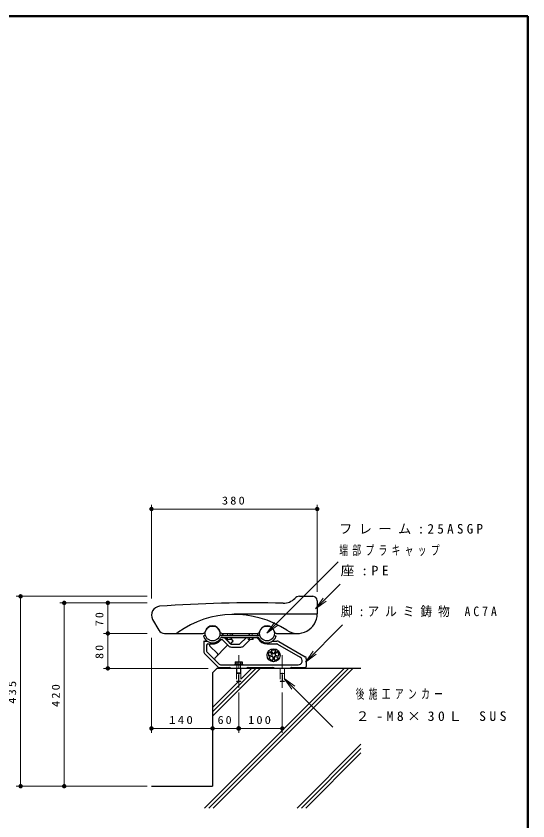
# Model space of a CAD drawing. Units: millimetres on the paper, scale 1:10. Extents: x -365 to 12, y -38 to 257.
# Drawn here: x -117.3 to 0, y 72.6 to 257 of the extents above; entities that cross this region are included whole.
import ezdxf

# ---------------------------------------------------------------- set-up
doc = ezdxf.new("R2010")
doc.units = ezdxf.units.MM
for name, pattern in [('USER1', [4.5, 2.5, -2]), ('USER2', [6, 3, -1, 1, -1]), ('USER3', [8, 3, -1, 1, -1, 1, -1])]:
    doc.linetypes.add(name, pattern=pattern)
doc.layers.add('LY_1', color=7, linetype='Continuous', lineweight=25)
doc.layers.add('LY_2', color=7, linetype='Continuous', lineweight=13)
doc.styles.add('ＭＳ ゴシック', font='')
doc.styles.get('ＭＳ ゴシック').set_extended_font_data('MS Gothic')

# ---------------------------------------------------------------- blocks, each defined once
blk = doc.blocks.new('filled_dot')
at = {"color": 0, "linetype": 'Continuous', "lineweight": -2, "const_width": 1.25}
blk.add_lwpolyline([(-0.625, 0, 1), (0.625, 0, 1)], format="xyb", close=True, dxfattribs=at)
blk = doc.blocks.new('open_arrow')
at = {"color": 0, "linetype": 'Continuous', "lineweight": -2}
blk.add_lwpolyline([(7.5, 1.25), (0, 0), (7.5, -1.25)], dxfattribs=at)

msp = doc.modelspace()

# ---------------------------------------------------------------- linework, layer by layer
at = {"layer": 'LY_1', "lineweight": 13}
for p, q in [((-86.298, 123.56), (-86.298, 145.06)), ((-86.298, 144.06), (-48.298, 144.06)), ((-48.298, 125.06), (-48.298, 145.06)), ((-59.855, 115.611), (-43.483, 131.984)), ((-48.702, 121.188), (-43.045, 126.845)), ((-87.298, 124.06), (-117.298, 124.06)), ((-116.298, 80.56), (-116.298, 124.06)), ((-87.298, 122.56), (-107.298, 122.56)), ((-106.298, 80.56), (-106.298, 122.56)), ((-96.298, 115.56), (-96.298, 122.56)), ((-50.997, 109.014), (-42.511, 117.499)), ((-87.298, 115.56), (-97.298, 115.56)), ((-96.298, 107.56), (-96.298, 115.56)), ((-86.298, 114.56), (-86.298, 92.795)), ((-69.198, 114.66), (-69.198, 114.58)), ((-67.898, 114.58), (-69.198, 114.58)), ((-69.123, 114.58), (-69.123, 114.18)), ((-68.848, 115.56), (-68.848, 115.11)), ((-68.848, 114.58), (-68.848, 114.18)), ((-68.248, 115.56), (-68.248, 115.11)), ((-68.248, 114.58), (-68.248, 114.18)), ((-67.973, 114.58), (-67.973, 114.18)), ((-67.898, 114.66), (-67.898, 114.58)), ((-64.198, 114.66), (-64.198, 114.58)), ((-64.198, 114.58), (-62.898, 114.58)), ((-64.123, 114.58), (-64.123, 114.18)), ((-63.848, 115.56), (-63.848, 115.11)), ((-63.848, 114.58), (-63.848, 114.18)), ((-63.248, 115.56), (-63.248, 115.11)), ((-63.248, 114.58), (-63.248, 114.18)), ((-62.973, 114.58), (-62.973, 114.18)), ((-62.898, 114.66), (-62.898, 114.58)), ((-67.973, 114.18), (-69.123, 114.18)), ((-64.123, 114.18), (-62.973, 114.18)), ((-73.298, 107.56), (-97.298, 107.56)), ((-74.117, 75.56), (-42.116, 107.56)), ((-73.127, 75.56), (-41.127, 107.56)), ((-72.298, 96.612), (-61.35, 107.56)), ((-72.298, 97.602), (-62.34, 107.56)), ((-72.137, 75.56), (-40.137, 107.56)), ((-65.738, 105.152), (-63.33, 107.56)), ((-55.884, 105.237), (-44.742, 94.095)), ((-72.298, 98.592), (-66.33, 104.56)), ((-66.298, 102.06), (-66.298, 92.795)), ((-56.298, 102.06), (-56.298, 92.795)), ((-86.298, 93.795), (-72.298, 93.795)), ((-72.298, 93.795), (-66.298, 93.795)), ((-56.298, 93.795), (-66.298, 93.795)), ((-52.903, 75.56), (-38.298, 90.165)), ((-51.913, 75.56), (-38.298, 89.176)), ((-50.923, 75.56), (-38.298, 88.186)), ((-87.298, 80.56), (-117.298, 80.56))]:
    msp.add_line(p, q, dxfattribs=at)
at = {"layer": 'LY_1'}
for p, q in [((-52.352, 124.06), (-49.298, 124.06)), ((-48.298, 123.06), (-48.298, 120.06)), ((-67.362, 120.06), (-48.298, 120.06)), ((-86.03, 118.784), (-84.602, 116.31)), ((-83.303, 115.56), (-74.492, 115.56)), ((-73.94, 115.12), (-74.375, 115.004)), ((-70.252, 115.11), (-61.844, 115.11)), ((-69.753, 115.11), (-70.116, 115.56)), ((-70.104, 115.56), (-61.992, 115.56)), ((-70.076, 114.66), (-62.02, 114.66)), ((-69.123, 114.327), (-69.391, 114.66)), ((-68.848, 115.421), (-68.96, 115.56)), ((-67.557, 113.818), (-67.973, 114.334)), ((-67.94, 115.11), (-67.49, 115.56)), ((-58.156, 115.12), (-57.721, 115.004)), ((-57.604, 115.56), (-52.798, 115.56)), ((-68.259, 113.253), (-69.005, 114.18)), ((-68.259, 113.253), (-67.558, 113.818)), ((-71.298, 107.56), (-72.298, 106.56)), ((-38.298, 107.56), (-71.298, 107.56)), ((-72.298, 106.56), (-72.298, 80.56)), ((-86.298, 80.56), (-72.298, 80.56))]:
    msp.add_line(p, q, dxfattribs=at)
at = {"layer": 'LY_1', "color": 4}
for p, q in [((-69.666, 114.66), (-68.178, 113.172)), ((-66.005, 113.172), (-64.517, 114.66)), ((-64.067, 115.11), (-63.848, 115.329)), ((-74.298, 113.71), (-74.298, 111.484)), ((-74.198, 113.81), (-73.547, 113.81)), ((-73.648, 112.86), (-73.648, 111.484)), ((-73.348, 113.16), (-72.298, 113.16)), ((-72.917, 112.679), (-71.187, 110.949)), ((-71.788, 109.924), (-69.03, 112.681)), ((-70.601, 113.863), (-70.407, 114.058)), ((-69.982, 114.058), (-68.637, 112.713)), ((-67.965, 113.084), (-66.217, 113.084)), ((-65.121, 112.713), (-63.653, 114.18)), ((-59.798, 113.16), (-57.553, 113.16)), ((-58.549, 113.81), (-57.553, 113.81)), ((-57.403, 113.12), (-52.228, 110.133)), ((-57.078, 113.683), (-51.048, 110.202)), ((-74.02, 110.812), (-71.027, 107.819)), ((-73.56, 111.272), (-70.927, 108.639)), ((-67.965, 112.434), (-65.793, 112.434)), ((-58.662, 110.806), (-59.011, 111.286)), ((-58.419, 110.983), (-58.768, 111.463)), ((-58.177, 110.983), (-57.828, 111.463)), ((-57.934, 110.806), (-57.585, 111.286)), ((-58.737, 110.575), (-59.301, 110.392)), ((-58.644, 110.29), (-59.209, 110.107)), ((-58.448, 110.147), (-58.448, 109.554)), ((-58.148, 110.147), (-58.148, 109.554)), ((-57.952, 110.29), (-57.387, 110.107)), ((-57.859, 110.575), (-57.295, 110.392)), ((-50.798, 109.769), (-50.798, 107.96)), ((-70.885, 107.76), (-68.175, 107.76)), ((-70.255, 108.36), (-52.703, 108.36)), ((-64.422, 107.76), (-58.175, 107.76)), ((-54.422, 107.76), (-50.998, 107.76))]:
    msp.add_line(p, q, dxfattribs=at)
at = {"layer": 'LY_1', "color": 2}
for p, q in [((-67.088, 109.07), (-67.088, 108.52)), ((-67.088, 109.07), (-65.508, 109.07)), ((-66.693, 109.07), (-66.693, 108.52)), ((-65.903, 109.07), (-65.903, 108.52)), ((-65.508, 109.07), (-65.508, 108.52)), ((-67.198, 108.52), (-65.398, 108.52)), ((-67.198, 108.52), (-67.198, 108.36)), ((-67.198, 108.36), (-65.398, 108.36)), ((-65.398, 108.52), (-65.398, 108.36))]:
    msp.add_line(p, q, dxfattribs=at)
at = {"layer": 'LY_1', "linetype": 'USER2', "lineweight": 13}
for p, q in [((-66.298, 110.57), (-66.298, 103.06)), ((-56.298, 110.57), (-56.298, 103.06))]:
    msp.add_line(p, q, dxfattribs=at)
at = {"layer": 'LY_1', "color": 2, "linetype": 'USER1', "lineweight": 13}
for p, q in [((-66.798, 107.56), (-66.798, 104.61)), ((-66.798, 107.56), (-65.798, 107.56)), ((-66.698, 108.52), (-66.698, 106.52)), ((-65.898, 108.52), (-65.898, 106.52)), ((-65.798, 107.56), (-65.798, 104.61)), ((-56.798, 107.56), (-56.798, 104.61)), ((-56.798, 107.56), (-55.798, 107.56)), ((-55.798, 107.56), (-55.798, 104.61)), ((-66.698, 106.52), (-65.898, 106.52)), ((-66.348, 106.06), (-66.248, 106.06)), ((-66.348, 106.06), (-66.348, 104.56)), ((-66.248, 106.06), (-66.248, 104.56)), ((-56.348, 106.06), (-56.248, 106.06)), ((-56.348, 106.06), (-56.348, 104.56)), ((-56.248, 106.06), (-56.248, 104.56)), ((-66.798, 104.61), (-66.348, 104.61)), ((-66.748, 104.56), (-66.798, 104.61)), ((-66.748, 104.56), (-66.348, 104.56)), ((-65.798, 104.61), (-66.248, 104.61)), ((-65.848, 104.56), (-66.248, 104.56)), ((-65.848, 104.56), (-65.798, 104.61)), ((-56.798, 104.61), (-56.348, 104.61)), ((-56.748, 104.56), (-56.798, 104.61)), ((-56.748, 104.56), (-56.348, 104.56)), ((-55.798, 104.61), (-56.248, 104.61)), ((-55.848, 104.56), (-56.248, 104.56)), ((-55.848, 104.56), (-55.798, 104.61))]:
    msp.add_line(p, q, dxfattribs=at)
at = {"layer": 'LY_1', "linetype": 'USER3', "lineweight": 13}
for p, q in [((-66.631, 106.36), (-65.966, 106.36)), ((-56.631, 106.36), (-55.966, 106.36))]:
    msp.add_line(p, q, dxfattribs=at)
at = {"layer": 'LY_1', "color": 32}
for centre in [(-72.298, 115.56), (-59.798, 115.56)]:
    msp.add_circle(centre, 1.7, dxfattribs=at)
at = {"layer": 'LY_1', "color": 4}
msp.add_circle((-58.298, 110.56), 1.5, dxfattribs=at)
at = {"layer": 'LY_1'}
for centre, radius, start, end in [((-55.995, 125.984), 3.5, 268.71564, 316.78399), ((-52.352, 122.56), 1.5, 89.99998, 136.78403), ((-49.298, 123.06), 1, 0, 89.99998), ((-84.298, 119.784), 2, 94.13735, 209.99996), ((-62.798, -177.44), 300, 88.71566, 94.13737), ((-67.362, 97.921), 22, 56.66241, 125.86436), ((-52.798, 120.06), 4.5, 236.66234, 0), ((-83.303, 117.06), 1.5, 210, 270.00002), ((-72.298, 115.56), 1.75, 12.83963, 167.16038), ((-59.798, 115.56), 1.75, 12.83963, 167.16038), ((-80.837, 116.56), 1, 270.00002, 305.86437), ((-74.492, 116.06), 0.5, 270.00002, 347.16039), ((-72.298, 115.56), 2.15, 194.99998, 328.71956), ((-70.252, 114.51), 0.6, 89.99998, 152.8367), ((-70.104, 116.06), 0.5, 192.83962, 270.00002), ((-70.076, 114.21), 0.45, 89.99998, 148.7195), ((-62.02, 114.21), 0.45, 31.28046, 89.99998), ((-61.992, 116.06), 0.5, 270.00002, 347.16039), ((-61.844, 114.51), 0.6, 27.16326, 89.99998), ((-59.798, 115.56), 2.15, 211.28042, 345), ((-57.604, 116.06), 0.5, 192.83962, 270.00002)]:
    msp.add_arc(centre, radius, start, end, dxfattribs=at)
at = {"layer": 'LY_1', "color": 4}
for centre, radius, start, end in [((-62.664, 113.826), 0.95, 31.18392, 61.46442), ((-61.354, 115.56), 0.65, 180.00065, 224.99999), ((-74.198, 113.71), 0.1, 89.99998, 179.99996), ((-73.348, 112.86), 0.3, 89.99998, 179.99996), ((-72.705, 112.891), 0.3, 116.19559, 224.99997), ((-72.298, 115.56), 2.4, 270.00002, 315), ((-70.194, 113.846), 0.3, 44.99982, 135.00001), ((-68.818, 112.469), 0.3, 45.00041, 135.00007), ((-67.965, 113.384), 0.95, 224.99994, 270.00002), ((-67.965, 113.384), 0.3, 224.99984, 270.00002), ((-66.217, 113.384), 0.3, 270.00002, 315), ((-65.792, 113.384), 0.95, 270.00002, 315), ((-59.798, 115.56), 2.4, 211.18388, 270.00002), ((-57.553, 112.86), 0.95, 60.00314, 89.99998), ((-57.553, 112.86), 0.3, 60.00336, 89.99998), ((-73.348, 111.484), 0.95, 179.99998, 224.99999), ((-73.348, 111.484), 0.3, 179.99998, 224.99999), ((-71.399, 110.737), 0.3, 315, 45), ((-58.298, 110.56), 1.2, 142.60154, 181.39843), ((-59.132, 111.198), 0.15, 36.00011, 142.60162), ((-58.647, 111.551), 0.15, 109.39839, 215.99994), ((-58.783, 110.718), 0.15, 287.99991, 35.99998), ((-58.298, 110.56), 1.2, 70.60154, 109.39844), ((-58.298, 111.071), 0.15, 215.99991, 323.99998), ((-57.813, 110.718), 0.15, 143.9999, 251.99997), ((-57.949, 111.551), 0.15, 324.00011, 70.60162), ((-57.464, 111.198), 0.15, 37.39839, 143.99992), ((-58.298, 110.56), 1.2, 358.60155, 37.39844), ((-71.576, 109.711), 0.3, 135.00001, 224.99997), ((-59.348, 110.535), 0.15, 181.39841, 287.99994), ((-59.162, 109.964), 0.15, 108.0001, 214.60162), ((-58.298, 110.56), 1.2, 214.60156, 253.39845), ((-58.598, 110.147), 0.15, 359.9999, 107.99998), ((-58.598, 109.554), 0.15, 253.3984, 359.99994), ((-57.998, 110.147), 0.15, 71.9999, 179.99996), ((-57.998, 109.554), 0.15, 180.00012, 286.60164), ((-58.298, 110.56), 1.2, 286.60155, 325.39845), ((-57.434, 109.964), 0.15, 325.3984, 71.99993), ((-57.248, 110.535), 0.15, 252.00011, 358.60163), ((-52.703, 109.31), 0.95, 270.00002, 60.00332), ((-51.298, 109.769), 0.5, 0, 60.00328), ((-70.885, 107.96), 0.2, 224.99999, 270.00002), ((-70.255, 109.31), 0.95, 224.99999, 270.00002), ((-68.498, 107.56), 0.2, 359.99999, 89.99997), ((-64.098, 107.56), 0.2, 89.99998, 180), ((-58.498, 107.56), 0.2, 359.99999, 89.99997), ((-54.098, 107.56), 0.2, 89.99998, 180), ((-50.998, 107.96), 0.2, 270.00002, 0)]:
    msp.add_arc(centre, radius, start, end, dxfattribs=at)
at = {"layer": 'LY_2', "lineweight": 50}
for p, q in [((0, 257), (-365, 257)), ((0, 0), (0, 257))]:
    msp.add_line(p, q, dxfattribs=at)

# ---------------------------------------------------------------- block references
at = {"layer": 'LY_1', "lineweight": 13, "xscale": 0.4, "yscale": 0.4}
for p in [(-86.298, 144.06), (-86.298, 93.795)]:
    msp.add_blockref('filled_dot', p, dxfattribs=at)
at = {"layer": 'LY_1', "lineweight": 13}
for name, p, xscale, yscale, rotation in [('filled_dot', (-48.298, 144.06), 0.4, 0.4, 180), ('filled_dot', (-116.298, 124.06), 0.4, 0.4, 270), ('open_arrow', (-48.702, 121.188), 0.4, 0.4, 45), ('filled_dot', (-106.298, 122.56), 0.4, 0.4, 270), ('filled_dot', (-96.298, 122.56), 0.4, 0.4, 270), ('open_arrow', (-59.855, 115.611), 0.4, 0.4, 45), ('filled_dot', (-96.298, 115.56), 0.4, 0.4, 270), ('filled_dot', (-96.298, 115.56), 0.4, 0.4, 90), ('open_arrow', (-50.997, 109.014), 0.4, 0.4, 45), ('filled_dot', (-96.298, 107.56), 0.4, 0.4, 90), ('open_arrow', (-55.884, 105.237), 0.4, 0.4, 315), ('filled_dot', (-72.298, 93.795), 0.4, 0.4, 180), ('filled_dot', (-66.298, 93.795), 0.431, 0.431, 180), ('filled_dot', (-56.298, 93.795), 0.4, 0.4, 180), ('filled_dot', (-116.298, 80.56), 0.4, 0.4, 90), ('filled_dot', (-106.298, 80.56), 0.4, 0.4, 90)]:
    msp.add_blockref(name, p, dxfattribs=dict(at, xscale=xscale, yscale=yscale, rotation=rotation))

# ---------------------------------------------------------------- texts
at = {"layer": 'LY_1', "style": 'ＭＳ ゴシック'}
for s, insert, char_height, attachment_point in [('\\T1.33;\\W1.15;380', (-67.298, 145.06), 1.833, 8), ('\\T1.5;フレーム:25ASGP', (-43.251, 139.484), 2.199, 4), ('\\T1.5;\\W0.65;端部プラキャップ', (-43.251, 134.484), 2.199, 4), ('\\T1.5;\\W1.05;座:PE', (-42.937, 129.845), 2.199, 4), ('\\T1.5;\\W0.9;脚:アルミ鋳物\\~AC7A', (-42.864, 120.499), 2.199, 4), ('\\T1.5;\\W0.65;後施工アンカー', (-39.487, 101.595), 2.199, 4), ('\\T1.5;\\W1.05;２-M8×30Ｌ\\~SUS', (-39.487, 96.595), 2.199, 4), ('\\T1.33;\\W1.2;140', (-79.298, 94.795), 1.833, 8), ('\\T1.34;\\W1.1;60', (-69.298, 94.795), 1.833, 8), ('\\T1.33;\\W1.15;100', (-61.298, 94.795), 1.833, 8)]:
    msp.add_mtext(s, dxfattribs=dict(at, insert=insert, char_height=char_height, attachment_point=attachment_point))
at = {"layer": 'LY_1', "char_height": 1.833, "attachment_point": 8, "rotation": 90, "style": 'ＭＳ ゴシック'}
for s, insert in [('\\T1.34;\\W1.1;70', (-97.298, 119.06)), ('\\T1.34;\\W1.1;80', (-97.298, 111.56)), ('\\T1.33;\\W1.15;435', (-117.298, 102.31)), ('\\T1.33;\\W1.15;420', (-107.298, 101.56))]:
    msp.add_mtext(s, dxfattribs=dict(at, insert=insert))

doc.saveas('drawing.dxf')
